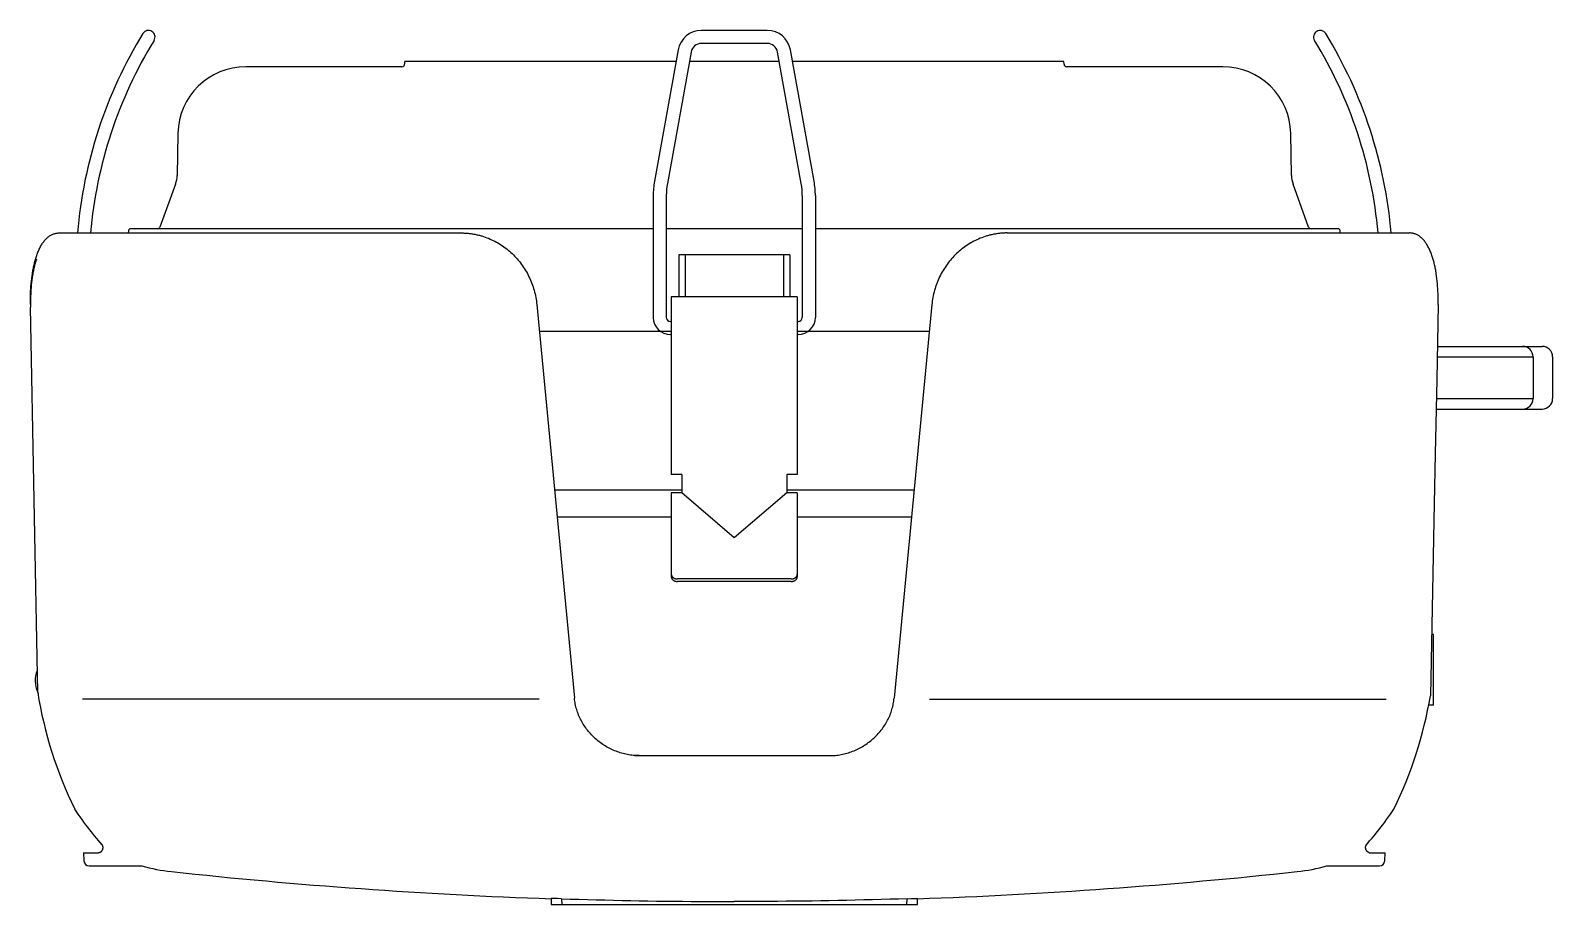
# Model space of a CAD drawing. Header units: millimetres. Extents: x -139278 to 641613, y -260926 to 217780.
# Drawn here: x 43561 to 44144, y 13190 to 13524 of the extents above; entities that cross this region are included whole.
import ezdxf

# ---------------------------------------------------------------- set-up
doc = ezdxf.new("R2010")
doc.units = ezdxf.units.MM

msp = doc.modelspace()

# ---------------------------------------------------------------- linework, layer by layer
for p, q in [((43843.033, 13524.294), (43817.816, 13524.294)), ((43843.033, 13519.291), (43817.816, 13519.291)), ((43704.289, 13512.395), (43704.253, 13511.36)), ((43808.147, 13512.395), (43704.338, 13512.395)), ((43808.954, 13516.883), (43799.896, 13466.529)), ((43813.878, 13515.997), (43804.82, 13465.643)), ((43847.619, 13512.395), (43813.23, 13512.395)), ((43856.029, 13465.643), (43846.971, 13515.997)), ((43860.953, 13466.529), (43851.895, 13516.883)), ((43956.56, 13512.395), (43852.702, 13512.395)), ((43956.596, 13511.36), (43956.56, 13512.395)), ((43703.253, 13510.394), (43643.542, 13510.394)), ((43703.253, 13510.394), (43652.958, 13510.394)), ((44017.307, 13510.394), (43957.596, 13510.394)), ((43617.528, 13484.83), (43617.247, 13468.719)), ((44043.602, 13468.719), (44043.321, 13484.83)), ((43616.645, 13465.471), (43610.653, 13449.01)), ((43799.406, 13461.037), (43799.406, 13414.421)), ((43804.409, 13461.037), (43804.409, 13414.421)), ((43856.44, 13461.037), (43856.44, 13414.421)), ((43861.443, 13461.037), (43861.443, 13414.421)), ((44050.196, 13449.01), (44044.204, 13465.471)), ((43607.305, 13448.351), (43599.56, 13448.351)), ((43799.406, 13448.351), (43607.305, 13448.351)), ((43856.44, 13448.351), (43804.409, 13448.351)), ((44061.289, 13448.351), (43861.443, 13448.351)), ((43565.374, 13442.216), (43565.567, 13442.526)), ((43565.567, 13442.526), (43565.765, 13442.827)), ((43565.765, 13442.827), (43565.966, 13443.117)), ((43565.966, 13443.117), (43566.171, 13443.396)), ((43566.171, 13443.396), (43566.38, 13443.665)), ((43566.38, 13443.665), (43566.592, 13443.923)), ((43566.592, 13443.923), (43566.808, 13444.17)), ((43566.808, 13444.17), (43567.028, 13444.406)), ((43567.028, 13444.406), (43567.25, 13444.631)), ((43567.25, 13444.631), (43567.477, 13444.845)), ((43567.477, 13444.845), (43567.706, 13445.048)), ((43567.706, 13445.048), (43567.939, 13445.24)), ((43567.939, 13445.24), (43568.175, 13445.42)), ((43568.175, 13445.42), (43568.413, 13445.589)), ((43568.413, 13445.589), (43568.655, 13445.746)), ((43568.655, 13445.746), (43568.9, 13445.892)), ((43568.9, 13445.892), (43569.148, 13446.026)), ((43569.148, 13446.026), (43569.398, 13446.149)), ((43569.398, 13446.149), (43569.651, 13446.26)), ((43569.651, 13446.26), (43569.907, 13446.359)), ((43569.907, 13446.359), (43570.165, 13446.447)), ((43570.165, 13446.447), (43570.425, 13446.523)), ((43570.425, 13446.523), (43570.687, 13446.587)), ((43570.687, 13446.587), (43570.952, 13446.64)), ((43570.952, 13446.64), (43571.219, 13446.681)), ((43571.219, 13446.681), (43571.488, 13446.71)), ((43571.488, 13446.71), (43571.759, 13446.727)), ((43571.759, 13446.727), (43572.031, 13446.733)), ((43572.031, 13446.733), (43725.985, 13446.733)), ((43598.56, 13447.385), (43598.537, 13446.733)), ((43725.985, 13446.733), (43726.315, 13446.731)), ((43726.315, 13446.731), (43726.644, 13446.725)), ((43726.644, 13446.725), (43726.974, 13446.715)), ((43726.974, 13446.715), (43727.304, 13446.701)), ((43727.304, 13446.701), (43727.633, 13446.683)), ((43727.633, 13446.683), (43727.963, 13446.66)), ((43727.963, 13446.66), (43728.292, 13446.634)), ((43728.292, 13446.634), (43728.621, 13446.604)), ((43728.621, 13446.604), (43728.95, 13446.569)), ((43728.95, 13446.569), (43729.279, 13446.531)), ((43729.279, 13446.531), (43729.607, 13446.489)), ((43729.607, 13446.489), (43729.935, 13446.442)), ((43729.935, 13446.442), (43730.263, 13446.392)), ((43730.263, 13446.392), (43730.59, 13446.337)), ((43730.59, 13446.337), (43730.917, 13446.279)), ((43730.917, 13446.279), (43731.243, 13446.216)), ((43731.243, 13446.216), (43731.568, 13446.15)), ((43731.568, 13446.15), (43731.893, 13446.079)), ((43731.893, 13446.079), (43732.217, 13446.005)), ((43732.217, 13446.005), (43732.541, 13445.927)), ((43732.541, 13445.927), (43732.863, 13445.844)), ((43732.863, 13445.844), (43733.185, 13445.758)), ((43733.185, 13445.758), (43733.506, 13445.668)), ((43733.506, 13445.668), (43733.826, 13445.574)), ((43733.826, 13445.574), (43734.464, 13445.374)), ((43734.464, 13445.374), (43735.097, 13445.159)), ((43735.097, 13445.159), (43735.725, 13444.929)), ((43735.725, 13444.929), (43736.349, 13444.683)), ((43736.349, 13444.683), (43736.967, 13444.422)), ((43736.967, 13444.422), (43737.58, 13444.146)), ((43737.58, 13444.146), (43738.187, 13443.856)), ((43738.187, 13443.856), (43738.788, 13443.551)), ((43738.788, 13443.551), (43739.382, 13443.231)), ((43739.382, 13443.231), (43739.97, 13442.897)), ((43739.97, 13442.897), (43740.55, 13442.549)), ((43740.55, 13442.549), (43741.123, 13442.187)), ((43920.302, 13442.549), (43919.729, 13442.187)), ((43920.882, 13442.897), (43920.302, 13442.549)), ((43921.47, 13443.231), (43920.882, 13442.897)), ((43922.064, 13443.551), (43921.47, 13443.231)), ((43922.665, 13443.856), (43922.064, 13443.551)), ((43923.272, 13444.146), (43922.665, 13443.856)), ((43923.885, 13444.422), (43923.272, 13444.146)), ((43924.503, 13444.683), (43923.885, 13444.422)), ((43925.127, 13444.929), (43924.503, 13444.683)), ((43925.755, 13445.159), (43925.127, 13444.929)), ((43926.389, 13445.374), (43925.755, 13445.159)), ((43927.026, 13445.574), (43926.389, 13445.374)), ((43927.346, 13445.668), (43927.026, 13445.574)), ((43927.667, 13445.758), (43927.346, 13445.668)), ((43927.989, 13445.844), (43927.667, 13445.758)), ((43928.311, 13445.927), (43927.989, 13445.844)), ((43928.635, 13446.005), (43928.311, 13445.927)), ((43928.959, 13446.079), (43928.635, 13446.005)), ((43929.284, 13446.15), (43928.959, 13446.079)), ((43929.609, 13446.216), (43929.284, 13446.15)), ((43929.935, 13446.279), (43929.609, 13446.216)), ((43930.262, 13446.337), (43929.935, 13446.279)), ((43930.589, 13446.392), (43930.262, 13446.337)), ((43930.917, 13446.442), (43930.589, 13446.392)), ((43931.245, 13446.489), (43930.917, 13446.442)), ((43931.573, 13446.531), (43931.245, 13446.489)), ((43931.902, 13446.569), (43931.573, 13446.531)), ((43932.231, 13446.604), (43931.902, 13446.569)), ((43932.56, 13446.634), (43932.231, 13446.604)), ((43932.889, 13446.66), (43932.56, 13446.634)), ((43933.219, 13446.683), (43932.889, 13446.66)), ((43933.549, 13446.701), (43933.219, 13446.683)), ((43933.878, 13446.715), (43933.549, 13446.701)), ((43934.208, 13446.725), (43933.878, 13446.715)), ((43934.538, 13446.731), (43934.208, 13446.725)), ((43934.867, 13446.733), (43934.538, 13446.731)), ((43934.865, 13446.733), (44088.821, 13446.733)), ((44062.312, 13446.733), (44062.289, 13447.385)), ((44062.312, 13446.733), (44076.767, 13446.733)), ((44089.094, 13446.727), (44088.821, 13446.733)), ((44089.364, 13446.71), (44089.094, 13446.727)), ((44089.633, 13446.681), (44089.364, 13446.71)), ((44089.9, 13446.64), (44089.633, 13446.681)), ((44090.165, 13446.587), (44089.9, 13446.64)), ((44090.427, 13446.523), (44090.165, 13446.587)), ((44090.688, 13446.447), (44090.427, 13446.523)), ((44090.946, 13446.359), (44090.688, 13446.447)), ((44091.201, 13446.26), (44090.946, 13446.359)), ((44091.454, 13446.149), (44091.201, 13446.26)), ((44091.704, 13446.026), (44091.454, 13446.149)), ((44091.952, 13445.892), (44091.704, 13446.026)), ((44092.197, 13445.746), (44091.952, 13445.892)), ((44092.439, 13445.589), (44092.197, 13445.746)), ((44092.678, 13445.42), (44092.439, 13445.589)), ((44092.913, 13445.24), (44092.678, 13445.42)), ((44093.146, 13445.048), (44092.913, 13445.24)), ((44093.376, 13444.845), (44093.146, 13445.048)), ((44093.602, 13444.631), (44093.376, 13444.845)), ((44093.825, 13444.406), (44093.602, 13444.631)), ((44094.044, 13444.17), (44093.825, 13444.406)), ((44094.26, 13443.923), (44094.044, 13444.17)), ((44094.472, 13443.665), (44094.26, 13443.923)), ((44094.681, 13443.396), (44094.472, 13443.665)), ((44094.886, 13443.117), (44094.681, 13443.396)), ((44095.087, 13442.827), (44094.886, 13443.117)), ((44095.285, 13442.526), (44095.087, 13442.827)), ((44095.478, 13442.216), (44095.285, 13442.526)), ((43562.903, 13436.203), (43563.013, 13436.593)), ((43563.013, 13436.593), (43563.128, 13436.977)), ((43563.128, 13436.977), (43563.245, 13437.355)), ((43563.245, 13437.355), (43563.366, 13437.727)), ((43563.378, 13436.701), (43563.258, 13436.329)), ((43563.366, 13437.727), (43563.51, 13438.151)), ((43563.51, 13438.151), (43563.659, 13438.567)), ((43563.659, 13438.567), (43563.811, 13438.974)), ((43563.811, 13438.974), (43563.968, 13439.372)), ((43563.968, 13439.372), (43564.13, 13439.761)), ((43564.13, 13439.761), (43564.295, 13440.14)), ((43564.295, 13440.14), (43564.465, 13440.511)), ((43564.465, 13440.511), (43564.638, 13440.871)), ((43564.638, 13440.871), (43564.816, 13441.222)), ((43564.816, 13441.222), (43564.998, 13441.563)), ((43564.998, 13441.563), (43565.184, 13441.895)), ((43565.184, 13441.895), (43565.374, 13442.216)), ((43741.123, 13442.187), (43741.688, 13441.812)), ((43741.688, 13441.812), (43742.244, 13441.423)), ((43742.244, 13441.423), (43742.792, 13441.021)), ((43742.792, 13441.021), (43743.332, 13440.605)), ((43743.332, 13440.605), (43743.862, 13440.177)), ((43743.862, 13440.177), (43744.383, 13439.736)), ((43744.383, 13439.736), (43744.895, 13439.283)), ((43744.895, 13439.283), (43745.396, 13438.818)), ((43745.396, 13438.818), (43745.887, 13438.341)), ((43745.887, 13438.341), (43746.368, 13437.852)), ((43746.368, 13437.852), (43746.838, 13437.352)), ((43746.838, 13437.352), (43747.297, 13436.842)), ((43747.297, 13436.842), (43747.745, 13436.32)), ((43851.637, 13438.335), (43809.212, 13438.335)), ((43809.212, 13438.335), (43809.212, 13422.325)), ((43811.614, 13438.335), (43811.614, 13422.325)), ((43849.236, 13438.335), (43849.236, 13422.325)), ((43851.637, 13438.335), (43851.637, 13422.325)), ((43913.555, 13436.842), (43913.107, 13436.32)), ((43914.014, 13437.352), (43913.555, 13436.842)), ((43914.484, 13437.852), (43914.014, 13437.352)), ((43914.965, 13438.341), (43914.484, 13437.852)), ((43915.456, 13438.818), (43914.965, 13438.341)), ((43915.957, 13439.283), (43915.456, 13438.818)), ((43916.469, 13439.736), (43915.957, 13439.283)), ((43916.99, 13440.177), (43916.469, 13439.736)), ((43917.52, 13440.605), (43916.99, 13440.177)), ((43918.06, 13441.021), (43917.52, 13440.605)), ((43918.608, 13441.423), (43918.06, 13441.021)), ((43919.165, 13441.812), (43918.608, 13441.423)), ((43919.729, 13442.187), (43919.165, 13441.812)), ((44095.668, 13441.895), (44095.478, 13442.216)), ((44095.854, 13441.563), (44095.668, 13441.895)), ((44096.036, 13441.222), (44095.854, 13441.563)), ((44096.214, 13440.871), (44096.036, 13441.222)), ((44096.387, 13440.511), (44096.214, 13440.871)), ((44096.557, 13440.14), (44096.387, 13440.511)), ((44096.722, 13439.761), (44096.557, 13440.14)), ((44096.884, 13439.372), (44096.722, 13439.761)), ((44097.041, 13438.974), (44096.884, 13439.372)), ((44097.194, 13438.567), (44097.041, 13438.974)), ((44097.342, 13438.151), (44097.194, 13438.567)), ((44097.486, 13437.727), (44097.342, 13438.151)), ((44097.607, 13437.355), (44097.486, 13437.727)), ((44097.724, 13436.977), (44097.607, 13437.355)), ((44097.839, 13436.593), (44097.724, 13436.977)), ((44097.95, 13436.203), (44097.839, 13436.593)), ((43561.695, 13430.193), (43561.827, 13431.108)), ((43561.827, 13431.108), (43561.899, 13431.559)), ((43561.899, 13431.559), (43561.973, 13432.006)), ((43561.986, 13430.979), (43561.911, 13430.532)), ((43561.973, 13432.006), (43562.052, 13432.448)), ((43562.064, 13431.421), (43561.986, 13430.979)), ((43562.052, 13432.448), (43562.133, 13432.885)), ((43562.145, 13431.859), (43562.064, 13431.421)), ((43562.133, 13432.885), (43562.218, 13433.318)), ((43562.23, 13432.292), (43562.145, 13431.859)), ((43562.218, 13433.318), (43562.306, 13433.746)), ((43562.318, 13432.72), (43562.23, 13432.292)), ((43562.306, 13433.746), (43562.397, 13434.169)), ((43562.409, 13433.143), (43562.318, 13432.72)), ((43562.397, 13434.169), (43562.491, 13434.587)), ((43562.504, 13433.56), (43562.409, 13433.143)), ((43562.491, 13434.587), (43562.589, 13434.999)), ((43562.602, 13433.973), (43562.504, 13433.56)), ((43562.589, 13434.999), (43562.69, 13435.406)), ((43562.703, 13434.38), (43562.602, 13433.973)), ((43562.69, 13435.406), (43562.795, 13435.807)), ((43562.807, 13434.781), (43562.703, 13434.38)), ((43562.795, 13435.807), (43562.903, 13436.203)), ((43562.915, 13435.177), (43562.807, 13434.781)), ((43563.026, 13435.567), (43562.915, 13435.177)), ((43563.14, 13435.951), (43563.026, 13435.567)), ((43563.258, 13436.329), (43563.14, 13435.951)), ((43747.745, 13436.32), (43748.181, 13435.788)), ((43748.181, 13435.788), (43748.606, 13435.245)), ((43748.606, 13435.245), (43749.018, 13434.693)), ((43749.018, 13434.693), (43749.419, 13434.132)), ((43749.419, 13434.132), (43749.807, 13433.561)), ((43749.807, 13433.561), (43750.182, 13432.981)), ((43750.182, 13432.981), (43750.544, 13432.392)), ((43750.544, 13432.392), (43750.894, 13431.796)), ((43750.894, 13431.796), (43751.23, 13431.191)), ((43751.23, 13431.191), (43751.553, 13430.579)), ((43909.622, 13431.191), (43909.299, 13430.579)), ((43909.958, 13431.796), (43909.622, 13431.191)), ((43910.308, 13432.392), (43909.958, 13431.796)), ((43910.67, 13432.981), (43910.308, 13432.392)), ((43911.045, 13433.561), (43910.67, 13432.981)), ((43911.433, 13434.132), (43911.045, 13433.561)), ((43911.834, 13434.693), (43911.433, 13434.132)), ((43912.246, 13435.245), (43911.834, 13434.693)), ((43912.671, 13435.788), (43912.246, 13435.245)), ((43913.107, 13436.32), (43912.671, 13435.788)), ((44098.057, 13435.807), (44097.95, 13436.203)), ((44098.162, 13435.406), (44098.057, 13435.807)), ((44098.263, 13434.999), (44098.162, 13435.406)), ((44098.361, 13434.587), (44098.263, 13434.999)), ((44098.455, 13434.169), (44098.361, 13434.587)), ((44098.547, 13433.746), (44098.455, 13434.169)), ((44098.635, 13433.318), (44098.547, 13433.746)), ((44098.719, 13432.885), (44098.635, 13433.318)), ((44098.801, 13432.448), (44098.719, 13432.885)), ((44098.879, 13432.006), (44098.801, 13432.448)), ((44098.953, 13431.559), (44098.879, 13432.006)), ((44099.025, 13431.108), (44098.953, 13431.559)), ((44099.157, 13430.193), (44099.025, 13431.108)), ((43561.177, 13424.408), (43561.23, 13425.401)), ((43561.23, 13425.401), (43561.297, 13426.385)), ((43561.347, 13425.846), (43561.274, 13424.868)), ((43561.297, 13426.385), (43561.376, 13427.357)), ((43561.433, 13426.811), (43561.347, 13425.846)), ((43561.376, 13427.357), (43561.469, 13428.316)), ((43561.533, 13427.764), (43561.433, 13426.811)), ((43561.469, 13428.316), (43561.575, 13429.262)), ((43561.646, 13428.703), (43561.533, 13427.764)), ((43561.575, 13429.262), (43561.695, 13430.193)), ((43561.772, 13429.626), (43561.646, 13428.703)), ((43561.911, 13430.532), (43561.772, 13429.626)), ((43751.553, 13430.579), (43751.862, 13429.959)), ((43751.862, 13429.959), (43752.157, 13429.332)), ((43752.157, 13429.332), (43752.438, 13428.699)), ((43752.438, 13428.699), (43752.706, 13428.06)), ((43752.706, 13428.06), (43752.959, 13427.415)), ((43752.959, 13427.415), (43753.197, 13426.764)), ((43753.197, 13426.764), (43753.422, 13426.108)), ((43753.422, 13426.108), (43753.631, 13425.447)), ((43753.631, 13425.447), (43753.826, 13424.782)), ((43907.221, 13425.447), (43907.026, 13424.782)), ((43907.43, 13426.108), (43907.221, 13425.447)), ((43907.655, 13426.764), (43907.43, 13426.108)), ((43907.893, 13427.415), (43907.655, 13426.764)), ((43908.146, 13428.06), (43907.893, 13427.415)), ((43908.414, 13428.699), (43908.146, 13428.06)), ((43908.695, 13429.332), (43908.414, 13428.699)), ((43908.99, 13429.959), (43908.695, 13429.332)), ((43909.299, 13430.579), (43908.99, 13429.959)), ((44099.277, 13429.262), (44099.157, 13430.193)), ((44099.383, 13428.316), (44099.277, 13429.262)), ((44099.476, 13427.357), (44099.383, 13428.316)), ((44099.555, 13426.385), (44099.476, 13427.357)), ((44099.622, 13425.401), (44099.555, 13426.385)), ((44099.675, 13424.408), (44099.622, 13425.401)), ((43561.097, 13421.378), (43561.111, 13422.395)), ((43561.097, 13420.356), (43561.097, 13421.378)), ((43561.109, 13419.329), (43561.097, 13420.356)), ((43561.11, 13420.352), (43561.109, 13419.329)), ((43561.109, 13419.329), (43561.122, 13418.303)), ((43561.123, 13421.368), (43561.11, 13420.352)), ((43561.111, 13422.395), (43561.137, 13423.405)), ((43561.15, 13422.379), (43561.123, 13421.368)), ((43561.137, 13423.405), (43561.177, 13424.408)), ((43561.19, 13423.381), (43561.15, 13422.379)), ((43561.215, 13423.879), (43561.19, 13423.381)), ((43561.274, 13424.868), (43561.215, 13423.879)), ((43753.826, 13424.782), (43754.006, 13424.113)), ((43754.006, 13424.113), (43754.171, 13423.439)), ((43754.171, 13423.439), (43754.321, 13422.763)), ((43754.321, 13422.763), (43754.455, 13422.084)), ((43754.455, 13422.084), (43754.575, 13421.402)), ((43754.575, 13421.402), (43754.679, 13420.718)), ((43754.679, 13420.718), (43754.768, 13420.032)), ((43754.768, 13420.032), (43754.841, 13419.345)), ((43754.841, 13419.345), (43769.27, 13268.536)), ((43854.539, 13422.325), (43806.31, 13422.325)), ((43806.31, 13422.325), (43806.31, 13354.285)), ((43854.539, 13422.325), (43854.539, 13354.285)), ((43906.011, 13419.345), (43891.582, 13268.536)), ((43906.084, 13420.032), (43906.011, 13419.345)), ((43906.173, 13420.718), (43906.084, 13420.032)), ((43906.277, 13421.402), (43906.173, 13420.718)), ((43906.397, 13422.084), (43906.277, 13421.402)), ((43906.532, 13422.763), (43906.397, 13422.084)), ((43906.681, 13423.439), (43906.532, 13422.763)), ((43906.846, 13424.113), (43906.681, 13423.439)), ((43907.026, 13424.782), (43906.846, 13424.113)), ((44099.743, 13419.329), (44099.207, 13390.634)), ((44099.715, 13423.405), (44099.675, 13424.408)), ((44099.741, 13422.395), (44099.715, 13423.405)), ((44099.755, 13421.378), (44099.741, 13422.395)), ((44099.743, 13419.329), (44099.756, 13420.356)), ((44099.756, 13420.356), (44099.755, 13421.378)), ((43563.877, 13270.813), (43561.122, 13418.303)), ((43806.31, 13409.024), (43755.829, 13409.024)), ((43806.31, 13409.024), (43775.677, 13409.024)), ((43806.31, 13412.82), (43806.01, 13412.82)), ((43806.31, 13407.817), (43806.01, 13407.817)), ((43854.839, 13412.82), (43854.539, 13412.82)), ((43905.023, 13409.024), (43854.539, 13409.024)), ((43902.284, 13409.024), (43854.539, 13409.024)), ((43854.839, 13407.817), (43854.539, 13407.817)), ((44099.444, 13403.32), (44139.519, 13403.32)), ((44099.369, 13399.318), (44136.07, 13399.318)), ((44136.07, 13399.318), (44136.07, 13383.307)), ((44143.522, 13399.318), (44143.522, 13383.307)), ((44099.207, 13390.634), (44098.648, 13362.121)), ((44098.985, 13379.304), (44139.519, 13379.304)), ((44099.063, 13383.307), (44136.07, 13383.307)), ((44098.648, 13362.121), (44098.268, 13343.172)), ((43810.313, 13354.285), (43806.31, 13354.285)), ((43810.313, 13354.285), (43810.313, 13347.281)), ((43850.536, 13354.285), (43850.536, 13347.281)), ((43854.539, 13354.285), (43850.536, 13354.285)), ((43810.311, 13348.282), (43761.64, 13348.282)), ((43810.313, 13348.282), (43761.64, 13348.282)), ((43810.313, 13347.281), (43806.31, 13347.281)), ((43806.31, 13347.281), (43806.31, 13315.094)), ((43830.425, 13329.946), (43810.313, 13347.281)), ((43850.536, 13347.281), (43830.425, 13329.946)), ((43899.212, 13348.282), (43850.536, 13348.282)), ((43854.539, 13347.281), (43850.536, 13347.281)), ((43854.539, 13347.281), (43854.539, 13315.094)), ((43806.308, 13337.852), (43762.638, 13337.852)), ((43806.31, 13337.852), (43762.638, 13337.852)), ((43898.214, 13337.852), (43854.539, 13337.852)), ((44098.268, 13343.172), (44096.757, 13269.479)), ((43806.31, 13316.082), (43806.313, 13315.992)), ((43806.31, 13315.094), (43806.313, 13315.005)), ((43806.313, 13315.992), (43806.322, 13315.902)), ((43806.313, 13315.005), (43806.322, 13314.915)), ((43806.322, 13315.902), (43806.336, 13315.813)), ((43806.322, 13314.915), (43806.336, 13314.825)), ((43806.336, 13315.813), (43806.357, 13315.724)), ((43806.336, 13314.825), (43806.357, 13314.737)), ((43806.357, 13315.724), (43806.382, 13315.636)), ((43806.357, 13314.737), (43806.382, 13314.649)), ((43806.382, 13315.636), (43806.414, 13315.55)), ((43806.382, 13314.649), (43806.414, 13314.562)), ((43806.414, 13315.55), (43806.451, 13315.464)), ((43806.414, 13314.562), (43806.451, 13314.477)), ((43806.451, 13315.464), (43806.493, 13315.38)), ((43806.451, 13314.477), (43806.493, 13314.393)), ((43806.493, 13315.38), (43806.541, 13315.298)), ((43806.493, 13314.393), (43806.541, 13314.311)), ((43806.541, 13315.298), (43806.594, 13315.218)), ((43806.541, 13314.311), (43806.594, 13314.23)), ((43806.594, 13315.218), (43806.652, 13315.139)), ((43806.652, 13315.139), (43806.715, 13315.063)), ((43806.715, 13315.063), (43806.783, 13314.99)), ((43806.783, 13314.99), (43806.856, 13314.919)), ((43806.856, 13314.919), (43806.932, 13314.851)), ((43806.932, 13314.851), (43807.014, 13314.785)), ((43807.014, 13314.785), (43807.099, 13314.723)), ((43807.099, 13314.723), (43807.188, 13314.665)), ((43807.188, 13314.665), (43807.281, 13314.609)), ((43807.281, 13314.609), (43807.378, 13314.557)), ((43807.378, 13314.557), (43807.477, 13314.509)), ((43807.477, 13314.509), (43807.58, 13314.465)), ((43807.58, 13314.465), (43807.685, 13314.425)), ((43807.685, 13314.425), (43807.793, 13314.388)), ((43807.793, 13314.388), (43807.903, 13314.356)), ((43807.903, 13314.356), (43808.015, 13314.327)), ((43808.015, 13314.327), (43808.128, 13314.303)), ((43808.128, 13314.303), (43808.243, 13314.284)), ((43808.243, 13314.284), (43808.359, 13314.268)), ((43808.359, 13314.268), (43808.476, 13314.257)), ((43808.476, 13314.257), (43808.594, 13314.251)), ((43808.594, 13314.251), (43808.712, 13314.249)), ((43852.137, 13314.249), (43808.712, 13314.249)), ((43852.137, 13314.249), (43852.255, 13314.251)), ((43852.255, 13314.251), (43852.373, 13314.257)), ((43852.373, 13314.257), (43852.49, 13314.268)), ((43852.49, 13314.268), (43852.606, 13314.284)), ((43852.606, 13314.284), (43852.721, 13314.303)), ((43852.721, 13314.303), (43852.834, 13314.327)), ((43852.834, 13314.327), (43852.946, 13314.356)), ((43852.946, 13314.356), (43853.056, 13314.388)), ((43853.056, 13314.388), (43853.164, 13314.425)), ((43853.164, 13314.425), (43853.269, 13314.465)), ((43853.269, 13314.465), (43853.372, 13314.509)), ((43853.372, 13314.509), (43853.471, 13314.557)), ((43853.471, 13314.557), (43853.568, 13314.609)), ((43853.568, 13314.609), (43853.661, 13314.665)), ((43853.661, 13314.665), (43853.75, 13314.723)), ((43853.75, 13314.723), (43853.835, 13314.785)), ((43853.835, 13314.785), (43853.917, 13314.851)), ((43853.917, 13314.851), (43853.994, 13314.919)), ((43853.994, 13314.919), (43854.066, 13314.99)), ((43854.066, 13314.99), (43854.134, 13315.063)), ((43854.134, 13315.063), (43854.197, 13315.139)), ((43854.197, 13315.139), (43854.255, 13315.218)), ((43854.255, 13315.218), (43854.308, 13315.298)), ((43854.255, 13314.23), (43854.308, 13314.311)), ((43854.308, 13315.298), (43854.356, 13315.38)), ((43854.308, 13314.311), (43854.356, 13314.393)), ((43854.356, 13315.38), (43854.398, 13315.464)), ((43854.356, 13314.393), (43854.398, 13314.477)), ((43854.398, 13315.464), (43854.435, 13315.55)), ((43854.398, 13314.477), (43854.435, 13314.562)), ((43854.435, 13315.55), (43854.467, 13315.636)), ((43854.435, 13314.562), (43854.467, 13314.649)), ((43854.467, 13315.636), (43854.493, 13315.724)), ((43854.467, 13314.649), (43854.493, 13314.737)), ((43854.493, 13315.724), (43854.513, 13315.813)), ((43854.493, 13314.737), (43854.513, 13314.825)), ((43854.513, 13315.813), (43854.527, 13315.902)), ((43854.513, 13314.825), (43854.527, 13314.915)), ((43854.527, 13315.902), (43854.536, 13315.992)), ((43854.527, 13314.915), (43854.536, 13315.005)), ((43854.536, 13315.992), (43854.539, 13316.082)), ((43854.536, 13315.005), (43854.539, 13315.094)), ((43806.594, 13314.23), (43806.652, 13314.152)), ((43806.652, 13314.152), (43806.715, 13314.076)), ((43806.715, 13314.076), (43806.783, 13314.002)), ((43806.783, 13314.002), (43806.856, 13313.932)), ((43806.856, 13313.932), (43806.932, 13313.863)), ((43806.932, 13313.863), (43807.014, 13313.798)), ((43807.014, 13313.798), (43807.099, 13313.736)), ((43807.099, 13313.736), (43807.188, 13313.677)), ((43807.188, 13313.677), (43807.281, 13313.622)), ((43807.281, 13313.622), (43807.378, 13313.57)), ((43807.378, 13313.57), (43807.477, 13313.522)), ((43807.477, 13313.522), (43807.58, 13313.478)), ((43807.58, 13313.478), (43807.685, 13313.437)), ((43807.685, 13313.437), (43807.793, 13313.401)), ((43807.793, 13313.401), (43807.903, 13313.368)), ((43807.903, 13313.368), (43808.015, 13313.34)), ((43808.015, 13313.34), (43808.128, 13313.316)), ((43808.128, 13313.316), (43808.243, 13313.297)), ((43808.243, 13313.297), (43808.359, 13313.281)), ((43808.359, 13313.281), (43808.476, 13313.27)), ((43808.476, 13313.27), (43808.594, 13313.264)), ((43808.594, 13313.264), (43808.712, 13313.261)), ((43852.137, 13313.261), (43808.712, 13313.261)), ((43852.137, 13313.261), (43852.255, 13313.264)), ((43852.255, 13313.264), (43852.373, 13313.27)), ((43852.373, 13313.27), (43852.49, 13313.281)), ((43852.49, 13313.281), (43852.606, 13313.297)), ((43852.606, 13313.297), (43852.721, 13313.316)), ((43852.721, 13313.316), (43852.834, 13313.34)), ((43852.834, 13313.34), (43852.946, 13313.368)), ((43852.946, 13313.368), (43853.056, 13313.401)), ((43853.056, 13313.401), (43853.164, 13313.437)), ((43853.164, 13313.437), (43853.269, 13313.478)), ((43853.269, 13313.478), (43853.372, 13313.522)), ((43853.372, 13313.522), (43853.471, 13313.57)), ((43853.471, 13313.57), (43853.568, 13313.622)), ((43853.568, 13313.622), (43853.661, 13313.677)), ((43853.661, 13313.677), (43853.75, 13313.736)), ((43853.75, 13313.736), (43853.835, 13313.798)), ((43853.835, 13313.798), (43853.917, 13313.863)), ((43853.917, 13313.863), (43853.994, 13313.932)), ((43853.994, 13313.932), (43854.066, 13314.002)), ((43854.066, 13314.002), (43854.134, 13314.076)), ((43854.134, 13314.076), (43854.197, 13314.152)), ((43854.197, 13314.152), (43854.255, 13314.23)), ((44098.009, 13292.944), (44097.238, 13292.944)), ((44098.009, 13265.926), (44098.009, 13292.944)), ((43755.755, 13268.157), (43581.043, 13268.157)), ((43769.328, 13267.995), (43769.27, 13268.536)), ((43769.4, 13267.454), (43769.328, 13267.995)), ((43891.452, 13267.454), (43891.524, 13267.995)), ((43891.524, 13267.995), (43891.582, 13268.536)), ((43905.097, 13268.157), (44079.81, 13268.157)), ((43769.486, 13266.914), (43769.4, 13267.454)), ((43769.585, 13266.376), (43769.486, 13266.914)), ((43769.697, 13265.838), (43769.585, 13266.376)), ((43769.823, 13265.303), (43769.697, 13265.838)), ((43769.962, 13264.77), (43769.823, 13265.303)), ((43770.114, 13264.239), (43769.962, 13264.77)), ((43770.279, 13263.71), (43770.114, 13264.239)), ((43770.457, 13263.185), (43770.279, 13263.71)), ((43770.648, 13262.663), (43770.457, 13263.185)), ((43770.852, 13262.145), (43770.648, 13262.663)), ((43771.068, 13261.631), (43770.852, 13262.145)), ((43889.784, 13261.631), (43890, 13262.145)), ((43890, 13262.145), (43890.204, 13262.663)), ((43890.204, 13262.663), (43890.395, 13263.185)), ((43890.395, 13263.185), (43890.573, 13263.71)), ((43890.573, 13263.71), (43890.738, 13264.239)), ((43890.738, 13264.239), (43890.89, 13264.77)), ((43890.89, 13264.77), (43891.029, 13265.303)), ((43891.029, 13265.303), (43891.155, 13265.838)), ((43891.155, 13265.838), (43891.267, 13266.376)), ((43891.267, 13266.376), (43891.366, 13266.914)), ((43891.366, 13266.914), (43891.452, 13267.454)), ((44098.009, 13265.926), (44096.117, 13265.926)), ((43771.297, 13261.121), (43771.068, 13261.631)), ((43771.538, 13260.616), (43771.297, 13261.121)), ((43771.792, 13260.115), (43771.538, 13260.616)), ((43772.057, 13259.62), (43771.792, 13260.115)), ((43772.335, 13259.13), (43772.057, 13259.62)), ((43772.624, 13258.646), (43772.335, 13259.13)), ((43772.924, 13258.168), (43772.624, 13258.646)), ((43773.237, 13257.697), (43772.924, 13258.168)), ((43773.56, 13257.232), (43773.237, 13257.697)), ((43773.894, 13256.773), (43773.56, 13257.232)), ((43774.239, 13256.322), (43773.894, 13256.773)), ((43774.595, 13255.879), (43774.239, 13256.322)), ((43886.257, 13255.879), (43886.613, 13256.322)), ((43886.613, 13256.322), (43886.958, 13256.773)), ((43886.958, 13256.773), (43887.292, 13257.232)), ((43887.292, 13257.232), (43887.616, 13257.697)), ((43887.616, 13257.697), (43887.928, 13258.168)), ((43887.928, 13258.168), (43888.228, 13258.646)), ((43888.228, 13258.646), (43888.517, 13259.13)), ((43888.517, 13259.13), (43888.795, 13259.62)), ((43888.795, 13259.62), (43889.06, 13260.115)), ((43889.06, 13260.115), (43889.314, 13260.616)), ((43889.314, 13260.616), (43889.555, 13261.121)), ((43889.555, 13261.121), (43889.784, 13261.631)), ((43774.961, 13255.443), (43774.595, 13255.879)), ((43775.338, 13255.015), (43774.961, 13255.443)), ((43775.724, 13254.595), (43775.338, 13255.015)), ((43776.12, 13254.184), (43775.724, 13254.595)), ((43776.526, 13253.781), (43776.12, 13254.184)), ((43776.941, 13253.387), (43776.526, 13253.781)), ((43777.365, 13253.002), (43776.941, 13253.387)), ((43777.798, 13252.627), (43777.365, 13253.002)), ((43778.239, 13252.261), (43777.798, 13252.627)), ((43778.688, 13251.906), (43778.239, 13252.261)), ((43779.146, 13251.56), (43778.688, 13251.906)), ((43779.611, 13251.224), (43779.146, 13251.56)), ((43780.084, 13250.899), (43779.611, 13251.224)), ((43780.563, 13250.584), (43780.084, 13250.899)), ((43781.05, 13250.281), (43780.563, 13250.584)), ((43781.543, 13249.988), (43781.05, 13250.281)), ((43879.309, 13249.988), (43879.802, 13250.281)), ((43879.802, 13250.281), (43880.289, 13250.584)), ((43880.289, 13250.584), (43880.768, 13250.899)), ((43880.768, 13250.899), (43881.241, 13251.224)), ((43881.241, 13251.224), (43881.706, 13251.56)), ((43881.706, 13251.56), (43882.164, 13251.906)), ((43882.164, 13251.906), (43882.613, 13252.261)), ((43882.613, 13252.261), (43883.055, 13252.627)), ((43883.055, 13252.627), (43883.487, 13253.002)), ((43883.487, 13253.002), (43883.911, 13253.387)), ((43883.911, 13253.387), (43884.326, 13253.781)), ((43884.326, 13253.781), (43884.732, 13254.184)), ((43884.732, 13254.184), (43885.128, 13254.595)), ((43885.128, 13254.595), (43885.514, 13255.015)), ((43885.514, 13255.015), (43885.891, 13255.443)), ((43885.891, 13255.443), (43886.257, 13255.879)), ((43782.043, 13249.706), (43781.543, 13249.988)), ((43782.549, 13249.436), (43782.043, 13249.706)), ((43783.06, 13249.177), (43782.549, 13249.436)), ((43783.577, 13248.93), (43783.06, 13249.177)), ((43784.099, 13248.694), (43783.577, 13248.93)), ((43784.625, 13248.471), (43784.099, 13248.694)), ((43785.156, 13248.26), (43784.625, 13248.471)), ((43785.692, 13248.06), (43785.156, 13248.26)), ((43786.231, 13247.873), (43785.692, 13248.06)), ((43786.773, 13247.699), (43786.231, 13247.873)), ((43787.319, 13247.537), (43786.773, 13247.699)), ((43787.868, 13247.387), (43787.319, 13247.537)), ((43788.419, 13247.251), (43787.868, 13247.387)), ((43788.973, 13247.127), (43788.419, 13247.251)), ((43789.529, 13247.016), (43788.973, 13247.127)), ((43790.086, 13246.917), (43789.529, 13247.016)), ((43790.644, 13246.832), (43790.086, 13246.917)), ((43791.203, 13246.76), (43790.644, 13246.832)), ((43791.763, 13246.701), (43791.203, 13246.76)), ((43792.323, 13246.655), (43791.763, 13246.701)), ((43792.216, 13246.596), (43830.426, 13246.596)), ((43792.883, 13246.622), (43792.323, 13246.655)), ((43793.443, 13246.602), (43792.883, 13246.622)), ((43794.002, 13246.596), (43793.443, 13246.602)), ((43830.426, 13246.596), (43866.85, 13246.596)), ((43866.85, 13246.596), (43867.409, 13246.602)), ((43867.409, 13246.602), (43867.969, 13246.622)), ((43867.969, 13246.622), (43868.529, 13246.655)), ((43868.529, 13246.655), (43869.089, 13246.701)), ((43869.089, 13246.701), (43869.649, 13246.76)), ((43869.649, 13246.76), (43870.208, 13246.832)), ((43870.208, 13246.832), (43870.766, 13246.917)), ((43870.766, 13246.917), (43871.324, 13247.016)), ((43871.324, 13247.016), (43871.879, 13247.127)), ((43871.879, 13247.127), (43872.433, 13247.251)), ((43872.433, 13247.251), (43872.984, 13247.387)), ((43872.984, 13247.387), (43873.533, 13247.537)), ((43873.533, 13247.537), (43874.079, 13247.699)), ((43874.079, 13247.699), (43874.621, 13247.873)), ((43874.621, 13247.873), (43875.16, 13248.06)), ((43875.16, 13248.06), (43875.696, 13248.26)), ((43875.696, 13248.26), (43876.227, 13248.471)), ((43876.227, 13248.471), (43876.754, 13248.694)), ((43876.754, 13248.694), (43877.275, 13248.93)), ((43877.275, 13248.93), (43877.792, 13249.177)), ((43877.792, 13249.177), (43878.303, 13249.436)), ((43878.303, 13249.436), (43878.809, 13249.706)), ((43878.809, 13249.706), (43879.309, 13249.988)), ((43578.594, 13225.292), (43578.032, 13226.137)), ((43579.344, 13224.191), (43578.594, 13225.292)), ((43580.09, 13223.121), (43579.344, 13224.191)), ((43580.832, 13222.082), (43580.09, 13223.121)), ((43581.567, 13221.076), (43580.832, 13222.082)), ((43582.294, 13220.102), (43581.567, 13221.076)), ((44078.558, 13220.102), (44079.286, 13221.076)), ((44079.286, 13221.076), (44080.021, 13222.082)), ((44080.021, 13222.082), (44080.762, 13223.121)), ((44080.762, 13223.121), (44081.508, 13224.191)), ((44081.508, 13224.191), (44082.258, 13225.292)), ((44082.258, 13225.292), (44082.821, 13226.137)), ((43583.013, 13219.162), (43582.294, 13220.102)), ((43583.72, 13218.256), (43583.013, 13219.162)), ((43584.415, 13217.384), (43583.72, 13218.256)), ((43585.096, 13216.548), (43584.415, 13217.384)), ((43585.758, 13215.747), (43585.096, 13216.548)), ((43586.401, 13214.984), (43585.758, 13215.747)), ((44074.451, 13214.984), (44075.094, 13215.747)), ((44075.094, 13215.747), (44075.756, 13216.548)), ((44075.756, 13216.548), (44076.437, 13217.384)), ((44076.437, 13217.384), (44077.132, 13218.256)), ((44077.132, 13218.256), (44077.839, 13219.162)), ((44077.839, 13219.162), (44078.558, 13220.102)), ((43587.319, 13213.909), (43586.401, 13214.984)), ((43588.437, 13212.613), (43587.319, 13213.909)), ((43587.399, 13209.404), (43587.33, 13209.389)), ((43587.469, 13209.423), (43587.399, 13209.404)), ((43587.539, 13209.446), (43587.469, 13209.423)), ((43587.678, 13209.504), (43587.539, 13209.446)), ((43587.818, 13209.58), (43587.678, 13209.504)), ((43587.818, 13209.58), (43587.925, 13209.648)), ((43587.925, 13209.648), (43588.031, 13209.727)), ((43588.031, 13209.727), (43588.135, 13209.816)), ((43588.135, 13209.816), (43588.237, 13209.915)), ((43588.237, 13209.915), (43588.334, 13210.024)), ((43588.334, 13210.024), (43588.427, 13210.142)), ((43588.427, 13210.142), (43588.515, 13210.27)), ((43588.518, 13212.512), (43588.437, 13212.613)), ((43588.515, 13210.27), (43588.596, 13210.406)), ((43588.588, 13212.41), (43588.518, 13212.512)), ((43588.65, 13212.308), (43588.588, 13212.41)), ((43588.596, 13210.406), (43588.669, 13210.552)), ((43588.702, 13212.205), (43588.65, 13212.308)), ((43588.669, 13210.552), (43588.733, 13210.707)), ((43588.747, 13212.103), (43588.702, 13212.205)), ((43588.733, 13210.707), (43588.787, 13210.87)), ((43588.783, 13212.001), (43588.747, 13212.103)), ((43588.813, 13211.899), (43588.783, 13212.001)), ((43588.787, 13210.87), (43588.829, 13211.042)), ((43588.836, 13211.799), (43588.813, 13211.899)), ((43588.829, 13211.042), (43588.858, 13211.222)), ((43588.853, 13211.699), (43588.836, 13211.799)), ((43588.864, 13211.601), (43588.853, 13211.699)), ((43588.858, 13211.222), (43588.866, 13211.314)), ((43588.869, 13211.504), (43588.864, 13211.601)), ((43588.866, 13211.314), (43588.87, 13211.408)), ((43588.87, 13211.408), (43588.869, 13211.504)), ((44071.982, 13211.408), (44071.983, 13211.504)), ((44071.986, 13211.314), (44071.982, 13211.408)), ((44071.983, 13211.504), (44071.989, 13211.601)), ((44071.994, 13211.222), (44071.986, 13211.314)), ((44071.989, 13211.601), (44072, 13211.699)), ((44072.023, 13211.042), (44071.994, 13211.222)), ((44072, 13211.699), (44072.016, 13211.799)), ((44072.016, 13211.799), (44072.039, 13211.899)), ((44072.065, 13210.87), (44072.023, 13211.042)), ((44072.039, 13211.899), (44072.069, 13212.001)), ((44072.119, 13210.707), (44072.065, 13210.87)), ((44072.069, 13212.001), (44072.106, 13212.103)), ((44072.106, 13212.103), (44072.15, 13212.205)), ((44072.183, 13210.552), (44072.119, 13210.707)), ((44072.15, 13212.205), (44072.202, 13212.308)), ((44072.256, 13210.406), (44072.183, 13210.552)), ((44072.202, 13212.308), (44072.264, 13212.41)), ((44072.337, 13210.27), (44072.256, 13210.406)), ((44072.264, 13212.41), (44072.334, 13212.512)), ((44072.334, 13212.512), (44072.415, 13212.613)), ((44072.425, 13210.142), (44072.337, 13210.27)), ((44072.415, 13212.613), (44073.533, 13213.909)), ((44072.518, 13210.024), (44072.425, 13210.142)), ((44072.615, 13209.915), (44072.518, 13210.024)), ((44072.717, 13209.816), (44072.615, 13209.915)), ((44072.821, 13209.727), (44072.717, 13209.816)), ((44072.927, 13209.648), (44072.821, 13209.727)), ((44073.034, 13209.58), (44072.927, 13209.648)), ((44073.034, 13209.58), (44073.174, 13209.504)), ((44073.174, 13209.504), (44073.314, 13209.446)), ((44073.314, 13209.446), (44073.383, 13209.423)), ((44073.383, 13209.423), (44073.453, 13209.404)), ((44073.453, 13209.404), (44073.522, 13209.389)), ((44073.533, 13213.909), (44074.451, 13214.984)), ((43581.404, 13209.37), (43581.567, 13206.263)), ((43581.404, 13209.37), (43587.123, 13209.37)), ((43583.566, 13204.367), (43603.69, 13204.367)), ((43587.192, 13209.372), (43587.123, 13209.37)), ((43587.261, 13209.379), (43587.192, 13209.372)), ((43587.33, 13209.389), (43587.261, 13209.379)), ((44057.162, 13204.367), (44077.286, 13204.367)), ((44073.522, 13209.389), (44073.591, 13209.379)), ((44073.591, 13209.379), (44073.66, 13209.372)), ((44073.66, 13209.372), (44073.729, 13209.37)), ((44073.729, 13209.37), (44079.448, 13209.37)), ((44079.285, 13206.263), (44079.448, 13209.37)), ((43760.35, 13191.888), (43760.337, 13191.885)), ((43760.337, 13191.885), (43760.378, 13189.557)), ((43760.448, 13191.891), (43760.35, 13191.888)), ((43760.378, 13189.557), (43900.474, 13189.557)), ((43760.773, 13191.889), (43760.448, 13191.891)), ((43761.51, 13191.875), (43760.773, 13191.889)), ((43762.809, 13191.841), (43761.51, 13191.875)), ((43764.341, 13191.793), (43762.809, 13191.841)), ((43764.341, 13191.793), (43764.38, 13189.557)), ((43764.341, 13191.793), (43767.644, 13191.687)), ((43767.644, 13191.687), (43770.947, 13191.586)), ((43770.947, 13191.586), (43774.251, 13191.49)), ((43774.251, 13191.49), (43777.555, 13191.4)), ((43777.555, 13191.4), (43780.858, 13191.316)), ((43780.858, 13191.316), (43784.162, 13191.236)), ((43784.162, 13191.236), (43787.466, 13191.163)), ((43787.466, 13191.163), (43790.771, 13191.095)), ((43790.771, 13191.095), (43794.075, 13191.032)), ((43794.075, 13191.032), (43797.379, 13190.974)), ((43797.379, 13190.974), (43800.684, 13190.923)), ((43800.684, 13190.923), (43803.988, 13190.876)), ((43803.988, 13190.876), (43807.293, 13190.835)), ((43807.293, 13190.835), (43810.597, 13190.8)), ((43810.597, 13190.8), (43813.902, 13190.77)), ((43813.902, 13190.77), (43817.207, 13190.745)), ((43817.207, 13190.745), (43820.512, 13190.726)), ((43820.512, 13190.726), (43823.816, 13190.712)), ((43823.816, 13190.712), (43827.121, 13190.704)), ((43827.121, 13190.704), (43830.426, 13190.702)), ((43833.731, 13190.704), (43830.426, 13190.702)), ((43837.036, 13190.712), (43833.731, 13190.704)), ((43840.34, 13190.726), (43837.036, 13190.712)), ((43843.645, 13190.745), (43840.34, 13190.726)), ((43846.95, 13190.77), (43843.645, 13190.745)), ((43850.255, 13190.8), (43846.95, 13190.77)), ((43853.559, 13190.835), (43850.255, 13190.8)), ((43856.864, 13190.876), (43853.559, 13190.835)), ((43860.168, 13190.923), (43856.864, 13190.876)), ((43863.473, 13190.974), (43860.168, 13190.923)), ((43866.777, 13191.032), (43863.473, 13190.974)), ((43870.082, 13191.095), (43866.777, 13191.032)), ((43873.386, 13191.163), (43870.082, 13191.095)), ((43876.69, 13191.236), (43873.386, 13191.163)), ((43879.994, 13191.316), (43876.69, 13191.236)), ((43883.298, 13191.4), (43879.994, 13191.316)), ((43886.601, 13191.49), (43883.298, 13191.4)), ((43889.905, 13191.586), (43886.601, 13191.49)), ((43893.208, 13191.687), (43889.905, 13191.586)), ((43896.511, 13191.793), (43893.208, 13191.687)), ((43896.472, 13189.557), (43896.511, 13191.793)), ((43896.511, 13191.793), (43898.043, 13191.841)), ((43898.043, 13191.841), (43899.342, 13191.875)), ((43899.342, 13191.875), (43900.079, 13191.889)), ((43900.079, 13191.889), (43900.404, 13191.891)), ((43900.404, 13191.891), (43900.503, 13191.888)), ((43900.474, 13189.557), (43900.515, 13191.885)), ((43900.503, 13191.888), (43900.515, 13191.885))]:
    msp.add_line(p, q)
for centre, radius, start, end in [((43606.271, 13521.793), 2.502, 328.554024, 148.554024), ((43817.816, 13515.288), 9.006, 90, 169.80259), ((43843.033, 13515.288), 9.006, 10.19741, 90), ((44054.576, 13521.79), 2.502, 31.445976, 211.445976), ((43753.537, 13431.738), 175.12, 148.554024, 175.087958), ((43753.537, 13431.738), 170.117, 148.554024, 174.943115), ((43817.816, 13515.288), 4.003, 90, 169.80259), ((43843.033, 13515.288), 4.003, 10.19741, 90), ((43907.319, 13431.742), 170.106, 5.05607, 31.445976), ((43907.319, 13431.742), 175.109, 4.911251, 31.445976), ((43643.542, 13484.376), 26.018, 90, 179), ((43703.253, 13511.395), 1.001, 270, 358), ((43957.596, 13511.395), 1.001, 182, 270), ((44017.307, 13484.376), 26.018, 1, 90), ((43607.241, 13468.893), 10.007, 340, 359), ((43830.425, 13461.037), 31.018, 169.80259, 180), ((43830.425, 13461.037), 31.018, 0, 10.19741), ((44053.608, 13468.893), 10.007, 181, 200), ((43830.425, 13461.037), 26.015, 169.80259, 180), ((43830.425, 13461.037), 26.015, 0, 10.19741), ((43599.56, 13447.351), 1.001, 90, 178), ((43609.713, 13449.352), 1.001, 270, 340), ((44051.136, 13449.352), 1.001, 200, 270), ((44061.289, 13447.351), 1.001, 2, 90), ((43806.01, 13414.421), 6.604, 180, 270), ((43806.01, 13414.421), 1.601, 180, 270), ((43854.839, 13414.421), 1.601, 270, 0), ((43854.839, 13414.421), 6.604, 270, 0), ((44132.067, 13399.318), 4.003, 0, 90), ((44139.519, 13399.318), 4.003, 0, 90), ((44132.067, 13383.307), 4.003, 270, 0), ((44139.519, 13383.307), 4.003, 270, 0), ((43572.907, 13275.232), 10.007, 156.64706, 205.493547), ((43720.081, 13295.723), 158.178, 189.060608, 206.098717), ((43940.771, 13295.723), 158.178, 333.901283, 350.449878), ((43583.566, 13206.368), 2.001, 183, 270), ((43622.568, 13271.823), 70.048, 254.36595, 263.821621), ((44038.284, 13271.823), 70.048, 276.178379, 285.63405), ((44077.286, 13206.368), 2.001, 270, 357), ((43830.426, 15191.933), 2001.376, 263.821605, 267.993124), ((43830.426, 15191.933), 2001.376, 272.006876, 276.178395)]:
    msp.add_arc(centre, radius, start, end)

doc.saveas('drawing.dxf')
